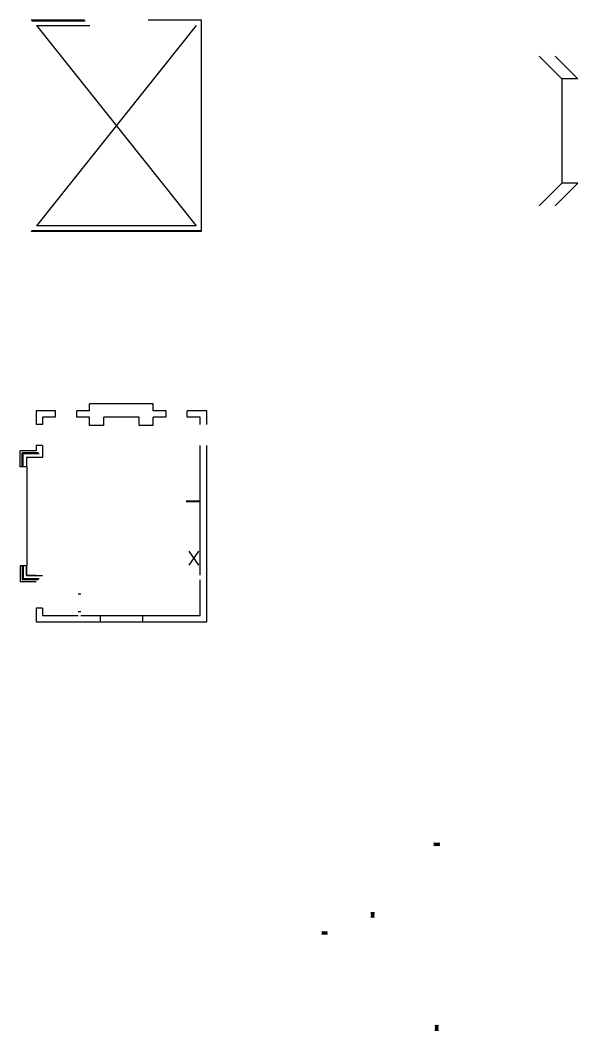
# Model space of a CAD drawing. Header units: metres. Extents: x 13427 to 14632, y -2610 to 577.
# Drawn here: x 13687 to 14632, y -2610 to -896 of the extents above; entities that cross this region are included whole.
import ezdxf

# ---------------------------------------------------------------- set-up
doc = ezdxf.new("R2010")
doc.units = ezdxf.units.M

msp = doc.modelspace()

# ---------------------------------------------------------------- linework, layer by layer
for p, q in [((13795.5, -895.9), (13705, -895.9)), ((13706, -896.9), (13796.5, -896.9)), ((13714, -904.9), (13985, -1244.9)), ((13985, -904.9), (13714, -1244.9)), ((13714, -904.9), (13804.5, -904.9)), ((13994, -895.9), (13903.5, -895.9)), ((13994, -991.9), (13994, -895.9)), ((14566.1, -957, -0.3), (14604.6, -995.5, -0.3)), ((14593.1, -957, -0.3), (14631.6, -995.5, -0.3)), ((13994, -1157.9), (13994, -991.9)), ((13994, -991.9), (13994, -991.9)), ((14604.6, -995.5, -0.3), (14604.6, -1172.5, -0.3)), ((14631.6, -995.5, -0.3), (14604.6, -995.5, -0.3)), ((13994, -1253.9), (13994, -1157.9)), ((13994, -1157.9), (13994, -1157.9)), ((14566.1, -1211, -0.3), (14604.6, -1172.5, -0.3)), ((14593.1, -1211, -0.3), (14631.6, -1172.5, -0.3)), ((14631.6, -1172.5, -0.3), (14604.6, -1172.5, -0.3)), ((13985, -1244.9), (13714, -1244.9)), ((13705, -1252.9), (13705, -1253.9)), ((13705, -1253.9), (13735.5, -1253.9)), ((13993, -1252.9), (13706, -1252.9)), ((13735.5, -1253.9), (13994, -1253.9)), ((13746.3, -1558.5), (13713.6, -1558.5)), ((13713.6, -1558.5), (13713.6, -1581.5)), ((13746.3, -1569.5), (13746.3, -1558.5)), ((13804.1, -1558.5), (13782.3, -1558.5)), ((13782.3, -1569.5), (13782.3, -1558.5)), ((13912.1, -1546.5), (13804.1, -1546.5)), ((13804.1, -1558.5), (13804.1, -1546.5)), ((13912.1, -1558.5), (13912.1, -1546.5)), ((13933.8, -1558.5), (13912.1, -1558.5)), ((13933.8, -1569.5), (13933.8, -1558.5)), ((14002.6, -1558.5), (13969.8, -1558.5)), ((13969.8, -1569.5), (13969.8, -1558.5)), ((14002.6, -1581.5), (14002.6, -1558.5)), ((13746.3, -1569.5), (13724.6, -1569.5)), ((13724.6, -1569.5), (13724.6, -1581.5)), ((13804.1, -1569.5), (13782.3, -1569.5)), ((13804.1, -1583.5), (13804.1, -1569.5)), ((13888.1, -1569.5), (13828.1, -1569.5)), ((13828.1, -1583.5), (13828.1, -1569.5)), ((13888.1, -1583.5), (13888.1, -1569.5)), ((13933.8, -1569.5), (13912.1, -1569.5)), ((13912.1, -1583.5), (13912.1, -1569.5)), ((13991.6, -1569.5), (13969.8, -1569.5)), ((13991.6, -1581.5), (13991.6, -1569.5)), ((13724.6, -1581.5), (13713.6, -1581.5)), ((13828.1, -1583.5), (13804.1, -1583.5)), ((13912.1, -1583.5), (13888.1, -1583.5)), ((13713.6, -1626.5), (13686.6, -1626.5)), ((13686.6, -1653.5), (13686.6, -1626.5)), ((13713.6, -1626.5), (13686.6, -1626.5)), ((13713.6, -1617.5), (13713.6, -1626.5)), ((13724.6, -1617.5), (13713.6, -1617.5)), ((13724.6, -1617.5), (13724.6, -1637.5)), ((13991.6, -1712.5), (13991.6, -1617.5)), ((14002.6, -1695.5), (14002.6, -1617.5)), ((13717.1, -1630), (13690.1, -1630)), ((13690.1, -1653.5), (13690.1, -1630)), ((13718.1, -1631), (13691.1, -1631)), ((13691.1, -1653.5), (13691.1, -1631)), ((13718.6, -1631.5), (13691.6, -1631.5)), ((13691.6, -1653.5), (13691.6, -1631.5)), ((13697.1, -1637), (13697.1, -1653.5)), ((13697.1, -1637), (13724.1, -1637)), ((13724.6, -1637.5), (13697.6, -1637.5)), ((13697.6, -1653.5), (13697.6, -1637.5)), ((13697.6, -1653.5), (13686.6, -1653.5)), ((13697.6, -1653.5), (13697.6, -1653.5)), ((13697.6, -1653.5), (13697.6, -1821.5)), ((14002.6, -1844.5), (14002.6, -1695.5)), ((14002.6, -1695.5), (14002.6, -1695.5)), ((13967.6, -1711.5), (13991.6, -1711.5)), ((13967.6, -1712.5), (13991.6, -1712.5)), ((13991.6, -1837.5), (13991.6, -1712.5)), ((13972.6, -1796.5, 0.4), (13988.6, -1820.5, 0.4)), ((13988.6, -1796.5, 0.4), (13972.6, -1820.5, 0.4)), ((13686.6, -1821.5), (13686.6, -1848.5)), ((13697.6, -1821.5), (13686.6, -1821.5)), ((13690.1, -1821.5), (13690.1, -1845)), ((13691.1, -1821.5), (13691.1, -1844)), ((13691.6, -1821.5), (13691.6, -1843.5)), ((13697.1, -1838), (13697.1, -1821.5)), ((13697.6, -1837.5), (13697.6, -1821.5)), ((13713.6, -1848.5), (13686.6, -1848.5)), ((13717.1, -1845), (13690.1, -1845)), ((13718.1, -1844), (13691.1, -1844)), ((13718.6, -1843.5), (13691.6, -1843.5)), ((13697.1, -1838), (13724.1, -1838)), ((13697.6, -1837.5), (13713.6, -1837.5)), ((13991.6, -1905.5), (13991.6, -1845.5)), ((14002.6, -1845.5), (14002.6, -1844.5)), ((14002.6, -1844.5), (14002.6, -1844.5)), ((14002.6, -1916.5), (14002.6, -1845.5)), ((13789.1, -1869.5), (13784.6, -1869.5)), ((13713.6, -1893.5), (13713.6, -1916.5)), ((13724.6, -1893.5), (13713.6, -1893.5)), ((13724.6, -1893.5), (13724.6, -1905.5)), ((13789.1, -1899.5), (13784.6, -1899.5)), ((13713.6, -1916.5), (13822.1, -1916.5)), ((13724.6, -1905.5), (13784.6, -1905.5)), ((13789.1, -1905.5), (13822.1, -1905.5)), ((13822.1, -1905.5), (13894.1, -1905.5)), ((13822.1, -1905.5), (13822.1, -1916.5)), ((13822.1, -1916.5), (13894.1, -1916.5)), ((13894.1, -1905.5), (13927.1, -1905.5)), ((13894.1, -1905.5), (13894.1, -1916.5)), ((13894.1, -1916.5), (14002.6, -1916.5)), ((13927.1, -1905.5), (13931.6, -1905.5)), ((13931.6, -1905.5), (13961.1, -1905.5)), ((13961.1, -1905.5), (13991.6, -1905.5)), ((14387.7, -2293), (14397, -2291.5)), ((14387.7, -2291.5), (14397, -2293)), ((14387.7, -2294.5), (14397, -2293)), ((14387.7, -2293), (14397, -2294.5)), ((14387.7, -2294.5), (14397, -2296)), ((14387.7, -2296), (14397, -2294.5)), ((14389.7, -2293), (14397, -2291.5)), ((14389.7, -2291.5), (14397, -2293)), ((14389.7, -2294.5), (14397, -2293)), ((14389.7, -2293), (14397, -2294.5)), ((14389.7, -2294.5), (14397, -2296)), ((14389.7, -2296), (14397, -2294.5)), ((14393.5, -2293), (14397, -2291.5)), ((14393.5, -2291.5), (14397, -2293)), ((14393.5, -2294.5), (14397, -2293)), ((14393.5, -2293), (14397, -2294.5)), ((14393.5, -2294.5), (14397, -2296)), ((14393.5, -2296), (14397, -2294.5)), ((14282.7, -2408.8), (14281.2, -2418)), ((14281.2, -2408.8), (14282.7, -2418)), ((14282.7, -2410.8), (14281.2, -2418)), ((14281.2, -2410.8), (14282.7, -2418)), ((14282.7, -2414.5), (14281.2, -2418)), ((14281.2, -2414.5), (14282.7, -2418)), ((14282.7, -2408.8), (14284.2, -2418)), ((14284.2, -2408.8), (14282.7, -2418)), ((14282.7, -2410.8), (14284.2, -2418)), ((14284.2, -2410.8), (14282.7, -2418)), ((14282.7, -2414.5), (14284.2, -2418)), ((14284.2, -2414.5), (14282.7, -2418)), ((14284.2, -2408.8), (14285.7, -2418)), ((14285.7, -2408.8), (14284.2, -2418)), ((14284.2, -2410.8), (14285.7, -2418)), ((14285.7, -2410.8), (14284.2, -2418)), ((14284.2, -2414.5), (14285.7, -2418)), ((14285.7, -2414.5), (14284.2, -2418)), ((14197.7, -2443.1), (14207, -2441.6)), ((14197.7, -2441.6), (14207, -2443.1)), ((14197.7, -2444.6), (14207, -2443.1)), ((14197.7, -2443.1), (14207, -2444.6)), ((14197.7, -2444.6), (14207, -2446.1)), ((14197.7, -2446.1), (14207, -2444.6)), ((14199.7, -2443.1), (14207, -2441.6)), ((14199.7, -2441.6), (14207, -2443.1)), ((14199.7, -2444.6), (14207, -2443.1)), ((14199.7, -2443.1), (14207, -2444.6)), ((14199.7, -2444.6), (14207, -2446.1)), ((14199.7, -2446.1), (14207, -2444.6)), ((14201.5, -2443.1), (14207, -2441.6)), ((14201.5, -2441.6), (14207, -2443.1)), ((14201.5, -2444.6), (14207, -2443.1)), ((14201.5, -2443.1), (14207, -2444.6)), ((14201.5, -2444.6), (14207, -2446.1)), ((14201.5, -2446.1), (14207, -2444.6)), ((14392, -2610.3), (14390.5, -2601)), ((14390.5, -2610.3), (14392, -2601)), ((14392, -2608.3), (14390.5, -2601)), ((14390.5, -2608.3), (14392, -2601)), ((14392, -2604.5), (14390.5, -2601)), ((14390.5, -2604.5), (14392, -2601)), ((14393.5, -2610.3), (14392, -2601)), ((14392, -2610.3), (14393.5, -2601)), ((14393.5, -2608.3), (14392, -2601)), ((14392, -2608.3), (14393.5, -2601)), ((14393.5, -2604.5), (14392, -2601)), ((14392, -2604.5), (14393.5, -2601)), ((14393.5, -2604.5), (14395, -2601)), ((14395, -2604.5), (14393.5, -2601)), ((14393.5, -2610.3), (14395, -2601)), ((14395, -2610.3), (14393.5, -2601)), ((14393.5, -2608.3), (14395, -2601)), ((14395, -2608.3), (14393.5, -2601))]:
    msp.add_line(p, q)

doc.saveas('drawing.dxf')
